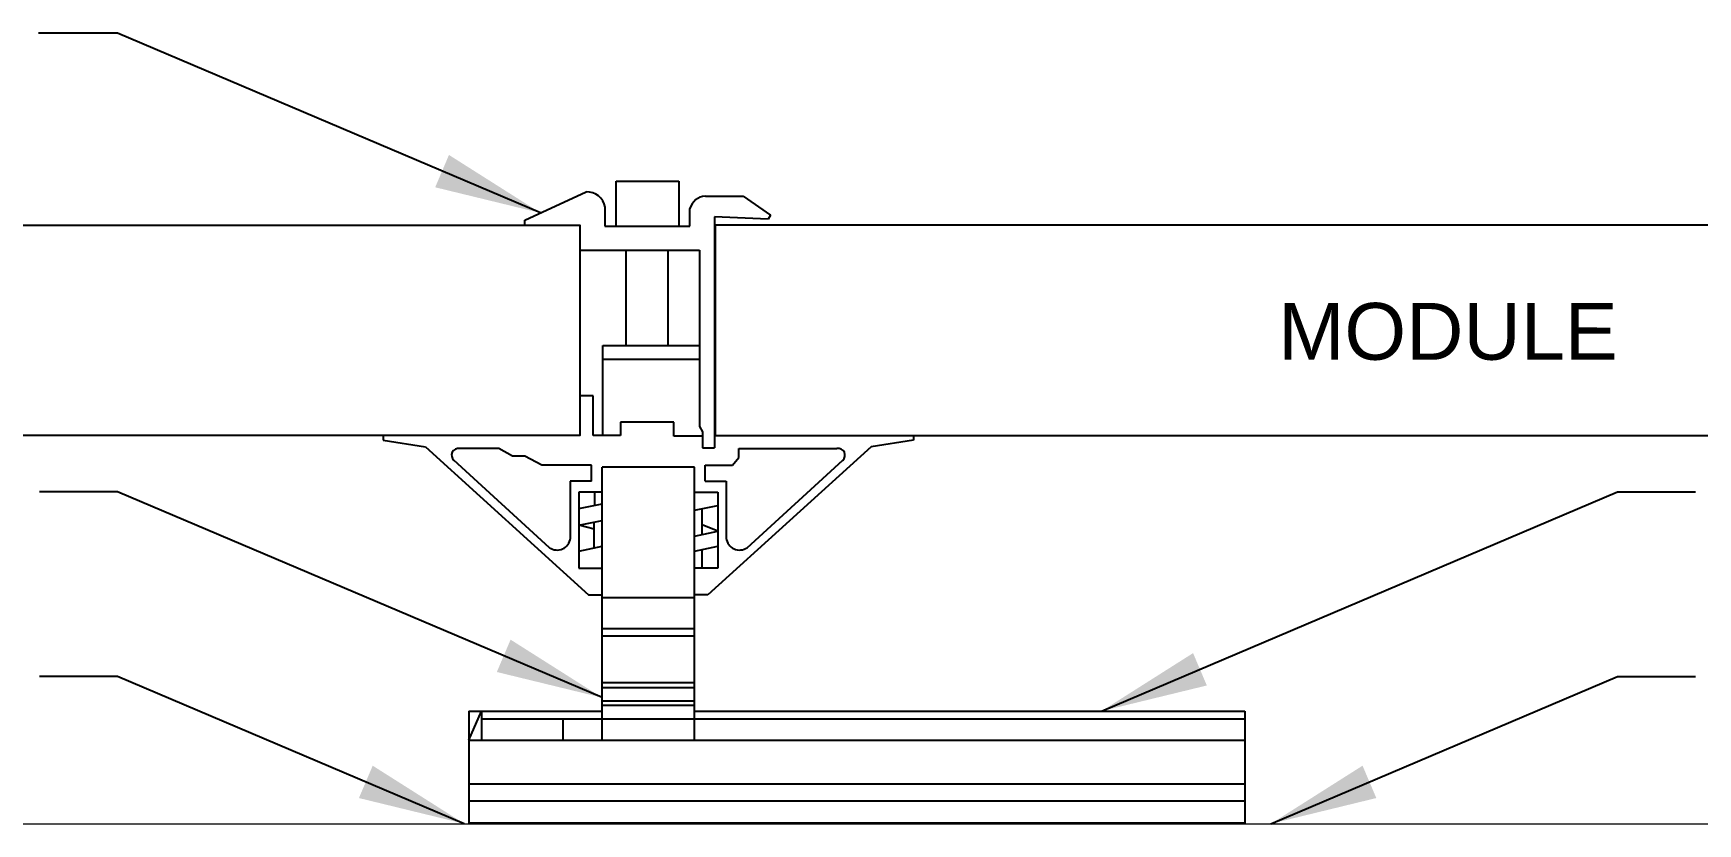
# Model space of a CAD drawing. Header units: feet. Extents: x 7599 to 8240, y -11181 to 1634.
# Drawn here: x 7986.6 to 8116.3, y -11096.1 to -11034.6 of the extents above; entities that cross this region are included whole.
import ezdxf

# ---------------------------------------------------------------- set-up
doc = ezdxf.new("R2010")
doc.units = ezdxf.units.FT
doc.header["$MEASUREMENT"] = 0
doc.styles.add('PAPER SPACE TXT', font='technic_.ttf', dxfattribs={"height": 0.125})
doc.styles.add('TITLE BBLOCK TEXT', font='ARIALUNI.TTF')
doc.dimstyles.new('PAPER SPACE', dxfattribs={"dimscale": 0, "dimtxt": 0.125, "dimasz": 0.125, "dimexe": 0, "dimexo": 0.020508, "dimgap": 0.041992, "dimtad": 1, "dimdec": 4, "dimzin": 3, "dimdsep": 46, "dimlunit": 4, "dimtxsty": 'PAPER SPACE TXT', "dimcen": 0.125, "dimclrd": 1, "dimclre": 1, "dimclrt": 7, "dimadec": 0, "dimazin": 0, "dimtfac": 1, "dimtdec": 4, "dimtofl": 0, "dimtmove": 2, "dimatfit": 3, "dimfxl": 1, "dimfrac": 2, "dimtolj": 1, "dimtzin": 0, "dimarcsym": 1})

msp = doc.modelspace()

# ---------------------------------------------------------------- linework, layer by layer
for p, q in [((8024.9, -11049.12), (8029.69, -11046.91)), ((8032.02, -11049.59), (8032.02, -11046.08)), ((8032.02, -11046.08), (8036.9, -11046.08)), ((8036.9, -11046.08), (8036.9, -11049.59)), ((8031.15, -11048.09), (8031.15, -11049.59)), ((8037.77, -11049.59), (8037.77, -11048.21)), ((8038.97, -11047.24), (8041.9, -11047.24)), ((8041.9, -11047.24), (8044.04, -11048.73)), ((8024.9, -11049.51), (8024.9, -11049.12)), ((8031.15, -11049.59), (8037.77, -11049.59)), ((8043.87, -11049.04), (8039.69, -11048.85)), ((8039.69, -11048.85), (8039.69, -11066.85)), ((8044.04, -11048.73), (8043.87, -11049.04)), ((8029.2, -11051.46), (8038.51, -11051.46)), ((8032.8, -11058.87), (8032.8, -11051.46)), ((8036.06, -11058.87), (8036.06, -11051.46)), ((8038.51, -11051.46), (8038.51, -11065.19)), ((8030.99, -11065.88), (8030.99, -11058.87)), ((8030.99, -11058.87), (8038.51, -11058.87)), ((8030.99, -11059.93), (8038.51, -11059.93)), ((8030.22, -11062.79), (8029.2, -11062.79)), ((8030.22, -11065.88), (8030.22, -11062.79)), ((8036.52, -11064.86), (8032.35, -11064.86)), ((8032.35, -11064.86), (8032.35, -11065.88)), ((8036.52, -11065.93), (8036.52, -11064.86)), ((8038.51, -11065.19), (8038.75, -11065.59)), ((8013.87, -11065.88), (8013.87, -11066.26)), ((8013.87, -11066.26), (8017.18, -11066.77)), ((8032.35, -11065.88), (8030.22, -11065.88)), ((8038.75, -11065.93), (8036.52, -11065.93)), ((8038.75, -11065.59), (8038.75, -11066.85)), ((8039.69, -11065.88), (8055.17, -11065.88)), ((8055.17, -11066.26), (8051.87, -11066.77)), ((8055.17, -11065.88), (8055.17, -11066.26)), ((8017.18, -11066.77), (8029.87, -11078.3)), ((8022.87, -11066.9), (8019.84, -11066.9)), ((8023.94, -11067.51), (8022.87, -11066.9)), ((8024.92, -11067.51), (8023.94, -11067.51)), ((8026.23, -11068.19), (8024.92, -11067.51)), ((8038.75, -11066.85), (8039.69, -11066.85)), ((8051.87, -11066.77), (8039.17, -11078.3)), ((8041.08, -11068.19), (8041.58, -11067.6)), ((8041.58, -11067.6), (8041.58, -11066.9)), ((8041.58, -11066.9), (8049.21, -11066.9)), ((8026.83, -11074.63), (8019.38, -11067.82)), ((8030.1, -11068.19), (8026.23, -11068.19)), ((8030.1, -11069.45), (8030.1, -11068.19)), ((8038.11, -11068.36), (8030.93, -11068.36)), ((8030.93, -11089.61), (8030.93, -11068.36)), ((8038.11, -11089.61), (8038.11, -11068.36)), ((8038.94, -11069.45), (8038.94, -11068.19)), ((8038.94, -11068.19), (8041.08, -11068.19)), ((8042.22, -11074.63), (8049.67, -11067.82)), ((8030.1, -11069.45), (8028.45, -11069.45)), ((8028.45, -11069.45), (8028.45, -11073.89)), ((8030.93, -11070.29), (8029.11, -11070.29)), ((8029.11, -11070.29), (8029.11, -11076.23)), ((8030.35, -11071.33), (8030.35, -11070.29)), ((8038.11, -11070.29), (8039.94, -11070.29)), ((8038.94, -11069.45), (8040.6, -11069.45)), ((8039.94, -11070.29), (8039.94, -11076.23)), ((8040.6, -11069.45), (8040.6, -11073.89)), ((8029.11, -11071.58), (8030.93, -11071.21)), ((8038.11, -11071.7), (8039.94, -11071.34)), ((8038.71, -11073.6), (8038.71, -11071.58)), ((8029.11, -11072.87), (8030.93, -11072.51)), ((8030.32, -11073.18), (8029.11, -11072.87)), ((8030.32, -11074.64), (8030.32, -11072.63)), ((8039.94, -11073.35), (8038.71, -11072.84)), ((8038.11, -11073.72), (8039.94, -11073.35)), ((8029.11, -11074.89), (8030.93, -11074.52)), ((8038.11, -11074.89), (8039.94, -11074.52)), ((8038.71, -11076.23), (8038.71, -11074.77)), ((8029.11, -11076.23), (8030.93, -11076.23)), ((8039.94, -11076.23), (8038.11, -11076.23)), ((8029.87, -11078.3), (8030.93, -11078.3)), ((8038.11, -11078.54), (8030.93, -11078.54)), ((8039.17, -11078.3), (8038.11, -11078.3)), ((8038.11, -11080.94), (8030.93, -11080.94)), ((8038.11, -11081.51), (8030.93, -11081.51)), ((8038.11, -11085.16), (8030.93, -11085.16)), ((8038.11, -11085.54), (8030.93, -11085.54)), ((8038.11, -11086.58), (8030.93, -11086.58)), ((8038.11, -11086.92), (8030.93, -11086.92)), ((8020.55, -11087.36), (8030.93, -11087.36)), ((8020.55, -11087.36), (8020.55, -11096.1)), ((8020.55, -11089.61), (8021.52, -11087.36)), ((8021.52, -11087.36), (8021.52, -11089.61)), ((8021.52, -11087.95), (8080.98, -11087.95)), ((8027.88, -11089.61), (8027.88, -11087.95)), ((8038.11, -11087.36), (8080.98, -11087.36)), ((8080.98, -11087.36), (8080.98, -11096.1)), ((8020.55, -11089.61), (8080.98, -11089.61)), ((8020.55, -11093.01), (8080.98, -11093.01)), ((8020.55, -11094.34), (8080.98, -11094.34))]:
    msp.add_line(p, q)
at = {"color": 7, "linetype": 'Continuous', "lineweight": 15}
msp.add_line((7891.02, -11096.13), (8177.91, -11096.13), dxfattribs=at)
at = {"lineweight": 30}
msp.add_line((8020.55, -11096.1), (8080.98, -11096.1), dxfattribs=at)
at = {"color": 6}
for points in [[(7889.96, -11049.51), (8029.2, -11049.51), (8029.2, -11065.88), (7889.96, -11065.88)], [(8178.96, -11049.51), (8039.72, -11049.51), (8039.72, -11065.88), (8178.96, -11065.88)]]:
    msp.add_lwpolyline(points, dxfattribs=at)
for centre, radius, start, end in [((8029.76, -11048.32), 1.41, 9.2213, 92.7476), ((8039.05, -11048.58), 1.34, 93.7465, 164.1275), ((8019.74, -11067.43), 0.537, 79.9224, 227.5981), ((8049.31, -11067.43), 0.537, 312.4019, 100.0776), ((8027.42, -11073.77), 1.04, 235.3504, 353.6486), ((8041.63, -11073.77), 1.04, 186.3514, 304.6496)]:
    msp.add_arc(centre, radius, start, end)

# ---------------------------------------------------------------- texts
at = {"color": 7, "insert": (8083.59, -11055.56), "char_height": 4.4236, "width": 111.7592, "attachment_point": 1, "rotation": 359.9886, "style": 'TITLE BBLOCK TEXT'}
msp.add_mtext('\\A1;\\pt646.82;MODULE', dxfattribs=at)

# ---------------------------------------------------------------- leaders
for points in [[(8026.13, -11048.55), (7993.19, -11034.55), (7987.03, -11034.55)], [(8030.93, -11086.31), (7993.19, -11070.27), (7987.12, -11070.27)], [(8069.82, -11087.36), (8110.02, -11070.27), (8116.09, -11070.27)], [(8020.19, -11096.13), (7993.19, -11084.65), (7987.12, -11084.65)], [(8083.02, -11096.13), (8110.02, -11084.65), (8116.09, -11084.65)]]:
    msp.add_leader(points, dimstyle='PAPER SPACE', override={"dimscale": 66.653699, "dimtad": 0})

doc.saveas('drawing.dxf')
